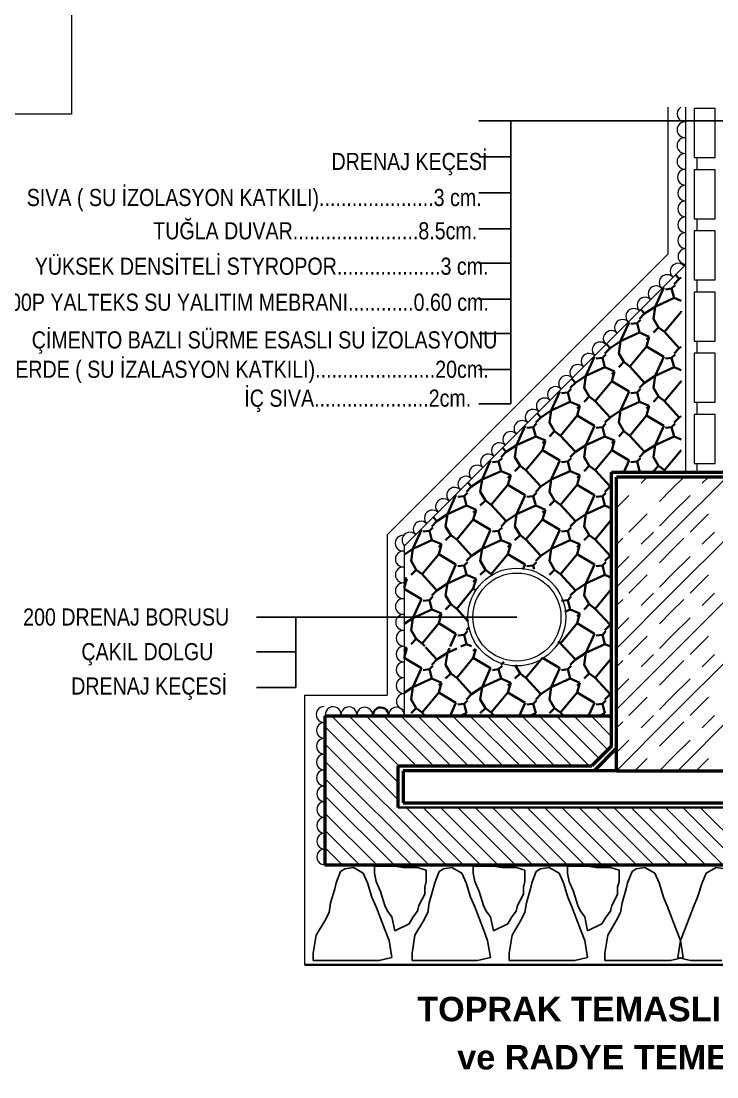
# Model space of a CAD drawing. Header units: millimetres. Extents: x 14753 to 45183, y 5640 to 19518.
# Drawn here: x 41960 to 42671, y 17648 to 18727 of the extents above; entities that cross this region are included whole.
import ezdxf

# ---------------------------------------------------------------- set-up
doc = ezdxf.new("R2010")
doc.units = ezdxf.units.MM
for name, color, linetype, lineweight in [('A-AREA-IDEN', 2, 'Continuous', 35), ('Duvar', 1, 'Continuous', 50), ('k ic olcu', 254, 'Continuous', 18), ('KAPI___PENCERE', 1, 'Continuous', 18)]:
    doc.layers.add(name, color=color, linetype=linetype, lineweight=lineweight)
doc.layers.add('tarama', color=253, linetype='Continuous')
doc.layers.add('YAzı', color=7, linetype='Continuous')
doc.styles.add('MTX03', font='arialbd.ttf')
doc.styles.add('TXTX', font='swissc.ttf', dxfattribs={"height": 10})

# ---------------------------------------------------------------- blocks, each defined once
blk = doc.blocks.new('URFALI APTİ')
at = {"color": 34}
for p, q in [((33833.559, 25809.097), (33833.612, 25809.15)), ((33833.612, 25809.15), (33833.574, 25809.192)), ((33833.612, 25809.15), (33833.632, 25809.164)), ((33833.364, 25808.867), (33833.453, 25809.062)), ((33833.447, 25809.065), (33833.453, 25809.062)), ((33833.47, 25809.044), (33833.534, 25809.051)), ((33833.534, 25809.051), (33833.569, 25809.087)), ((33833.559, 25808.956), (33833.534, 25809.051)), ((33833.364, 25808.867), (33833.559, 25808.956)), ((33833.559, 25808.956), (33833.631, 25808.925)), ((33833.63, 25808.885), (33833.631, 25808.887)), ((33833.205, 25808.744), (33833.258, 25808.797)), ((33833.258, 25808.797), (33833.22, 25808.839)), ((33833.258, 25808.797), (33833.364, 25808.867)), ((33833.347, 25808.744), (33833.364, 25808.867)), ((33833.46, 25808.609), (33833.63, 25808.814)), ((33833.63, 25808.814), (33833.631, 25808.821)), ((33833.63, 25808.814), (33833.631, 25808.813)), ((33833.011, 25808.514), (33833.099, 25808.708)), ((33833.093, 25808.712), (33833.099, 25808.708)), ((33833.117, 25808.691), (33833.181, 25808.698)), ((33833.181, 25808.698), (33833.216, 25808.733)), ((33833.205, 25808.602), (33833.181, 25808.698)), ((33833.4, 25808.655), (33833.347, 25808.744)), ((33833.011, 25808.514), (33833.205, 25808.602)), ((33833.205, 25808.602), (33833.304, 25808.56)), ((33833.276, 25808.532), (33833.304, 25808.56)), ((33833.276, 25808.461), (33833.304, 25808.56)), ((33833.347, 25808.602), (33833.4, 25808.655)), ((33833.4, 25808.655), (33833.46, 25808.609)), ((33833.612, 25808.443), (33833.46, 25808.609)), ((33832.905, 25808.443), (33832.867, 25808.485)), ((33832.905, 25808.443), (33833.011, 25808.514)), ((33832.993, 25808.39), (33833.011, 25808.514)), ((33833.106, 25808.256), (33833.276, 25808.461)), ((33833.276, 25808.461), (33833.453, 25808.355)), ((33833.612, 25808.443), (33833.631, 25808.456)), ((33832.657, 25808.16), (33832.746, 25808.355)), ((33832.74, 25808.358), (33832.746, 25808.355)), ((33832.763, 25808.337), (33832.827, 25808.344)), ((33832.827, 25808.344), (33832.862, 25808.38)), ((33832.852, 25808.249), (33832.827, 25808.344)), ((33832.852, 25808.39), (33832.905, 25808.443)), ((33833.046, 25808.302), (33832.993, 25808.39)), ((33833.364, 25808.16), (33833.453, 25808.355)), ((33833.47, 25808.337), (33833.534, 25808.344)), ((33833.534, 25808.344), (33833.569, 25808.38)), ((33833.559, 25808.249), (33833.534, 25808.344)), ((33833.559, 25808.39), (33833.612, 25808.443)), ((33832.657, 25808.16), (33832.852, 25808.249)), ((33832.852, 25808.249), (33832.951, 25808.206)), ((33832.993, 25808.249), (33833.046, 25808.302)), ((33833.046, 25808.302), (33833.106, 25808.256)), ((33833.258, 25808.09), (33833.106, 25808.256)), ((33833.364, 25808.16), (33833.559, 25808.249)), ((33833.559, 25808.249), (33833.631, 25808.218)), ((33832.551, 25808.09), (33832.513, 25808.131)), ((33832.551, 25808.09), (33832.657, 25808.16)), ((33832.64, 25808.037), (33832.657, 25808.16)), ((33832.922, 25808.178), (33832.951, 25808.206)), ((33832.922, 25808.107), (33832.951, 25808.206)), ((33833.258, 25808.09), (33833.364, 25808.16)), ((33833.347, 25808.037), (33833.364, 25808.16)), ((33833.63, 25808.178), (33833.631, 25808.179)), ((33832.473, 25807.991), (33832.509, 25808.026)), ((33832.498, 25808.037), (33832.551, 25808.09)), ((33832.693, 25807.948), (33832.64, 25808.037)), ((33832.753, 25807.902), (33832.922, 25808.107)), ((33832.922, 25808.107), (33833.099, 25808.001)), ((33833.181, 25807.991), (33833.216, 25808.026)), ((33833.205, 25808.037), (33833.258, 25808.09)), ((33833.4, 25807.948), (33833.347, 25808.037)), ((33833.46, 25807.902), (33833.63, 25808.107)), ((33833.63, 25808.107), (33833.631, 25808.111)), ((33833.63, 25808.107), (33833.631, 25808.107)), ((33832.304, 25807.807), (33832.392, 25808.001)), ((33832.386, 25808.005), (33832.392, 25808.001)), ((33832.41, 25807.984), (33832.473, 25807.991)), ((33832.498, 25807.895), (33832.473, 25807.991)), ((33832.64, 25807.895), (33832.693, 25807.948)), ((33832.693, 25807.948), (33832.753, 25807.902)), ((33833.011, 25807.807), (33833.099, 25808.001)), ((33833.117, 25807.984), (33833.181, 25807.991)), ((33833.205, 25807.895), (33833.181, 25807.991)), ((33833.347, 25807.895), (33833.4, 25807.948)), ((33833.4, 25807.948), (33833.46, 25807.902)), ((33832.198, 25807.736), (33832.304, 25807.807)), ((33832.286, 25807.683), (33832.304, 25807.807)), ((33832.304, 25807.807), (33832.498, 25807.895)), ((33832.498, 25807.895), (33832.597, 25807.853)), ((33832.569, 25807.825), (33832.597, 25807.853)), ((33832.569, 25807.754), (33832.597, 25807.853)), ((33832.905, 25807.736), (33832.753, 25807.902)), ((33832.905, 25807.736), (33833.011, 25807.807)), ((33832.993, 25807.683), (33833.011, 25807.807)), ((33833.011, 25807.807), (33833.205, 25807.895)), ((33833.205, 25807.895), (33833.304, 25807.853)), ((33833.276, 25807.825), (33833.304, 25807.853)), ((33833.276, 25807.754), (33833.304, 25807.853)), ((33833.612, 25807.736), (33833.46, 25807.902)), ((33832.145, 25807.683), (33832.198, 25807.736)), ((33832.198, 25807.736), (33832.159, 25807.778)), ((33832.399, 25807.549), (33832.569, 25807.754)), ((33832.569, 25807.754), (33832.746, 25807.648)), ((33832.852, 25807.683), (33832.905, 25807.736)), ((33833.106, 25807.549), (33833.276, 25807.754)), ((33833.276, 25807.754), (33833.453, 25807.648)), ((33833.559, 25807.683), (33833.612, 25807.736)), ((33833.612, 25807.736), (33833.63, 25807.748)), ((33831.95, 25807.453), (33832.039, 25807.648)), ((33832.033, 25807.651), (33832.039, 25807.648)), ((33832.056, 25807.63), (33832.12, 25807.637)), ((33832.12, 25807.637), (33832.155, 25807.672)), ((33832.145, 25807.542), (33832.12, 25807.637)), ((33832.339, 25807.595), (33832.286, 25807.683)), ((33832.286, 25807.542), (33832.339, 25807.595)), ((33832.339, 25807.595), (33832.399, 25807.549)), ((33832.657, 25807.453), (33832.746, 25807.648)), ((33832.763, 25807.63), (33832.827, 25807.637)), ((33832.827, 25807.637), (33832.862, 25807.672)), ((33832.852, 25807.542), (33832.827, 25807.637)), ((33833.046, 25807.595), (33832.993, 25807.683)), ((33832.993, 25807.542), (33833.046, 25807.595)), ((33833.046, 25807.595), (33833.106, 25807.549)), ((33833.364, 25807.453), (33833.453, 25807.648)), ((33833.47, 25807.63), (33833.534, 25807.637)), ((33833.534, 25807.637), (33833.569, 25807.672)), ((33833.559, 25807.542), (33833.534, 25807.637)), ((33831.95, 25807.453), (33832.145, 25807.542)), ((33832.145, 25807.542), (33832.244, 25807.499)), ((33832.215, 25807.471), (33832.244, 25807.499)), ((33832.215, 25807.4), (33832.244, 25807.499)), ((33832.551, 25807.383), (33832.399, 25807.549)), ((33832.657, 25807.453), (33832.852, 25807.542)), ((33832.852, 25807.542), (33832.951, 25807.499)), ((33832.922, 25807.471), (33832.951, 25807.499)), ((33832.922, 25807.4), (33832.951, 25807.499)), ((33833.258, 25807.383), (33833.106, 25807.549)), ((33833.364, 25807.453), (33833.559, 25807.542)), ((33833.559, 25807.542), (33833.63, 25807.511)), ((33831.791, 25807.33), (33831.844, 25807.383)), ((33831.844, 25807.383), (33831.806, 25807.424)), ((33831.844, 25807.383), (33831.95, 25807.453)), ((33831.933, 25807.33), (33831.95, 25807.453)), ((33832.046, 25807.195), (33832.215, 25807.4)), ((33832.215, 25807.4), (33832.392, 25807.294)), ((33832.498, 25807.33), (33832.551, 25807.383)), ((33832.551, 25807.383), (33832.657, 25807.453)), ((33832.64, 25807.33), (33832.657, 25807.453)), ((33832.753, 25807.195), (33832.922, 25807.4)), ((33832.922, 25807.4), (33833.099, 25807.294)), ((33833.205, 25807.33), (33833.258, 25807.383)), ((33833.258, 25807.383), (33833.364, 25807.453)), ((33833.347, 25807.33), (33833.364, 25807.453)), ((33833.46, 25807.195), (33833.63, 25807.4)), ((33833.63, 25807.471), (33833.63, 25807.471)), ((33833.63, 25807.4), (33833.63, 25807.402)), ((33833.63, 25807.4), (33833.63, 25807.4)), ((33831.597, 25807.1), (33831.685, 25807.294)), ((33831.679, 25807.298), (33831.685, 25807.294)), ((33831.703, 25807.277), (33831.766, 25807.284)), ((33831.766, 25807.284), (33831.802, 25807.319)), ((33831.791, 25807.188), (33831.766, 25807.284)), ((33831.986, 25807.241), (33831.933, 25807.33)), ((33832.304, 25807.1), (33832.392, 25807.294)), ((33832.41, 25807.277), (33832.473, 25807.284)), ((33832.473, 25807.284), (33832.509, 25807.319)), ((33832.498, 25807.188), (33832.473, 25807.284)), ((33832.693, 25807.241), (33832.64, 25807.33)), ((33833.045, 25807.176), (33833.099, 25807.294)), ((33833.117, 25807.277), (33833.181, 25807.284)), ((33833.181, 25807.284), (33833.216, 25807.319)), ((33833.205, 25807.188), (33833.181, 25807.284)), ((33833.4, 25807.241), (33833.347, 25807.33)), ((33831.597, 25807.1), (33831.791, 25807.188)), ((33831.791, 25807.188), (33831.89, 25807.146)), ((33831.933, 25807.188), (33831.986, 25807.241)), ((33831.986, 25807.241), (33832.046, 25807.195)), ((33832.198, 25807.029), (33832.046, 25807.195)), ((33832.304, 25807.1), (33832.498, 25807.188)), ((33832.498, 25807.188), (33832.597, 25807.146)), ((33832.64, 25807.188), (33832.693, 25807.241)), ((33832.693, 25807.241), (33832.753, 25807.195)), ((33832.905, 25807.029), (33832.753, 25807.195)), ((33833.178, 25807.176), (33833.205, 25807.188)), ((33833.205, 25807.188), (33833.234, 25807.176)), ((33833.347, 25807.188), (33833.4, 25807.241)), ((33833.4, 25807.241), (33833.46, 25807.195)), ((33833.478, 25807.176), (33833.46, 25807.195)), ((33831.491, 25807.029), (33831.452, 25807.071)), ((33831.491, 25807.029), (33831.597, 25807.1)), ((33831.579, 25806.976), (33831.597, 25807.1)), ((33831.692, 25806.842), (33831.862, 25807.047)), ((33831.862, 25807.117), (33831.89, 25807.146)), ((33831.862, 25807.047), (33831.89, 25807.146)), ((33831.862, 25807.047), (33832.039, 25806.941)), ((33832.198, 25807.029), (33832.304, 25807.1)), ((33832.286, 25806.976), (33832.304, 25807.1)), ((33832.399, 25806.842), (33832.569, 25807.047)), ((33832.569, 25807.117), (33832.597, 25807.146)), ((33832.569, 25807.047), (33832.597, 25807.146)), ((33832.569, 25807.047), (33832.746, 25806.941)), ((33831.243, 25806.746), (33831.331, 25806.941)), ((33831.326, 25806.944), (33831.331, 25806.941)), ((33831.413, 25806.93), (33831.448, 25806.965)), ((33831.438, 25806.976), (33831.491, 25807.029)), ((33831.632, 25806.888), (33831.579, 25806.976)), ((33831.95, 25806.746), (33832.039, 25806.941)), ((33832.12, 25806.93), (33832.155, 25806.965)), ((33832.145, 25806.976), (33832.198, 25807.029)), ((33832.339, 25806.888), (33832.286, 25806.976)), ((33832.657, 25806.746), (33832.746, 25806.941)), ((33832.827, 25806.93), (33832.862, 25806.965)), ((33832.852, 25806.976), (33832.905, 25807.029)), ((33832.905, 25807.029), (33832.921, 25807.04)), ((33831.243, 25806.746), (33831.438, 25806.835)), ((33831.349, 25806.923), (33831.413, 25806.93)), ((33831.438, 25806.835), (33831.413, 25806.93)), ((33831.438, 25806.835), (33831.537, 25806.792)), ((33831.579, 25806.835), (33831.632, 25806.888)), ((33831.632, 25806.888), (33831.692, 25806.842)), ((33831.844, 25806.675), (33831.692, 25806.842)), ((33831.95, 25806.746), (33832.145, 25806.835)), ((33832.056, 25806.923), (33832.12, 25806.93)), ((33832.145, 25806.835), (33832.12, 25806.93)), ((33832.145, 25806.835), (33832.244, 25806.792)), ((33832.286, 25806.835), (33832.339, 25806.888)), ((33832.339, 25806.888), (33832.399, 25806.842)), ((33832.551, 25806.675), (33832.399, 25806.842)), ((33832.657, 25806.746), (33832.852, 25806.835)), ((33832.763, 25806.923), (33832.827, 25806.93)), ((33832.852, 25806.835), (33832.827, 25806.93)), ((33832.852, 25806.835), (33832.921, 25806.805)), ((33831.137, 25806.675), (33831.243, 25806.746)), ((33831.225, 25806.622), (33831.243, 25806.746)), ((33831.508, 25806.764), (33831.537, 25806.792)), ((33831.508, 25806.693), (33831.537, 25806.792)), ((33831.844, 25806.675), (33831.95, 25806.746)), ((33831.933, 25806.622), (33831.95, 25806.746)), ((33832.215, 25806.764), (33832.244, 25806.792)), ((33832.215, 25806.693), (33832.244, 25806.792)), ((33832.551, 25806.675), (33832.657, 25806.746)), ((33832.64, 25806.622), (33832.657, 25806.746)), ((33831.084, 25806.622), (33831.137, 25806.675)), ((33831.137, 25806.675), (33831.099, 25806.717)), ((33831.278, 25806.534), (33831.225, 25806.622)), ((33831.339, 25806.488), (33831.508, 25806.693)), ((33831.508, 25806.693), (33831.685, 25806.587)), ((33831.791, 25806.622), (33831.844, 25806.675)), ((33831.986, 25806.534), (33831.933, 25806.622)), ((33832.046, 25806.488), (33832.215, 25806.693)), ((33832.215, 25806.693), (33832.392, 25806.587)), ((33832.498, 25806.622), (33832.551, 25806.675)), ((33832.693, 25806.534), (33832.64, 25806.622)), ((33832.753, 25806.488), (33832.921, 25806.692)), ((33830.89, 25806.393), (33830.978, 25806.587)), ((33830.972, 25806.591), (33830.978, 25806.587)), ((33830.996, 25806.569), (33831.059, 25806.576)), ((33831.059, 25806.576), (33831.095, 25806.612)), ((33831.084, 25806.481), (33831.059, 25806.576)), ((33831.225, 25806.481), (33831.278, 25806.534)), ((33831.278, 25806.534), (33831.339, 25806.488)), ((33831.597, 25806.393), (33831.685, 25806.587)), ((33831.703, 25806.569), (33831.766, 25806.576)), ((33831.766, 25806.576), (33831.802, 25806.612)), ((33831.791, 25806.481), (33831.766, 25806.576)), ((33831.933, 25806.481), (33831.986, 25806.534)), ((33831.986, 25806.534), (33832.046, 25806.488)), ((33832.304, 25806.393), (33832.392, 25806.587)), ((33832.41, 25806.569), (33832.473, 25806.576)), ((33832.473, 25806.576), (33832.509, 25806.612)), ((33832.498, 25806.481), (33832.473, 25806.576)), ((33832.64, 25806.481), (33832.693, 25806.534)), ((33832.693, 25806.534), (33832.753, 25806.488)), ((33830.89, 25806.393), (33831.084, 25806.481)), ((33831.084, 25806.481), (33831.183, 25806.439)), ((33831.155, 25806.41), (33831.183, 25806.439)), ((33831.155, 25806.34), (33831.183, 25806.439)), ((33831.491, 25806.322), (33831.339, 25806.488)), ((33831.597, 25806.393), (33831.791, 25806.481)), ((33831.791, 25806.481), (33831.89, 25806.439)), ((33831.862, 25806.41), (33831.89, 25806.439)), ((33831.862, 25806.34), (33831.89, 25806.439)), ((33832.198, 25806.322), (33832.046, 25806.488)), ((33832.304, 25806.393), (33832.498, 25806.481)), ((33832.498, 25806.481), (33832.597, 25806.439)), ((33832.569, 25806.41), (33832.597, 25806.439)), ((33832.569, 25806.34), (33832.597, 25806.439)), ((33832.905, 25806.322), (33832.753, 25806.488)), ((33830.804, 25806.336), (33830.89, 25806.393)), ((33830.872, 25806.269), (33830.89, 25806.393)), ((33830.985, 25806.135), (33831.155, 25806.34)), ((33831.155, 25806.34), (33831.331, 25806.234)), ((33831.438, 25806.269), (33831.491, 25806.322)), ((33831.491, 25806.322), (33831.597, 25806.393)), ((33831.579, 25806.269), (33831.597, 25806.393)), ((33831.692, 25806.135), (33831.862, 25806.34)), ((33831.862, 25806.34), (33832.039, 25806.234)), ((33832.145, 25806.269), (33832.198, 25806.322)), ((33832.198, 25806.322), (33832.304, 25806.393)), ((33832.286, 25806.269), (33832.304, 25806.393)), ((33832.399, 25806.135), (33832.569, 25806.34)), ((33832.569, 25806.34), (33832.746, 25806.234)), ((33832.852, 25806.269), (33832.905, 25806.322)), ((33832.905, 25806.322), (33832.921, 25806.333)), ((33830.925, 25806.18), (33830.872, 25806.269)), ((33831.243, 25806.039), (33831.331, 25806.234)), ((33831.349, 25806.216), (33831.413, 25806.223)), ((33831.413, 25806.223), (33831.448, 25806.258)), ((33831.438, 25806.127), (33831.413, 25806.223)), ((33831.632, 25806.18), (33831.579, 25806.269)), ((33832.015, 25806.181), (33832.039, 25806.234)), ((33832.056, 25806.216), (33832.12, 25806.223)), ((33832.12, 25806.223), (33832.155, 25806.258)), ((33832.13, 25806.186), (33832.12, 25806.223)), ((33832.339, 25806.18), (33832.286, 25806.269)), ((33832.657, 25806.039), (33832.746, 25806.234)), ((33832.763, 25806.216), (33832.827, 25806.223)), ((33832.827, 25806.223), (33832.862, 25806.258)), ((33832.852, 25806.127), (33832.827, 25806.223)), ((33830.803, 25806.096), (33830.829, 25806.085)), ((33830.803, 25806.059), (33830.829, 25806.085)), ((33830.803, 25805.993), (33830.829, 25806.085)), ((33830.872, 25806.127), (33830.925, 25806.18)), ((33830.925, 25806.18), (33830.985, 25806.135)), ((33831.137, 25805.968), (33830.985, 25806.135)), ((33831.243, 25806.039), (33831.438, 25806.127)), ((33831.438, 25806.127), (33831.537, 25806.085)), ((33831.508, 25806.057), (33831.537, 25806.085)), ((33831.508, 25805.986), (33831.537, 25806.085)), ((33831.579, 25806.127), (33831.632, 25806.18)), ((33831.632, 25806.18), (33831.692, 25806.135)), ((33831.703, 25806.122), (33831.692, 25806.135)), ((33832.286, 25806.127), (33832.339, 25806.18)), ((33832.339, 25806.18), (33832.399, 25806.135)), ((33832.551, 25805.968), (33832.399, 25806.135)), ((33832.657, 25806.039), (33832.852, 25806.127)), ((33832.852, 25806.127), (33832.921, 25806.098)), ((33830.803, 25805.985), (33830.978, 25805.88)), ((33831.084, 25805.915), (33831.137, 25805.968)), ((33831.137, 25805.968), (33831.243, 25806.039)), ((33831.225, 25805.915), (33831.243, 25806.039)), ((33831.339, 25805.781), (33831.508, 25805.986)), ((33831.508, 25805.986), (33831.532, 25805.972)), ((33832.498, 25805.915), (33832.551, 25805.968)), ((33832.551, 25805.968), (33832.657, 25806.039)), ((33832.64, 25805.915), (33832.657, 25806.039)), ((33832.753, 25805.781), (33832.921, 25805.985)), ((33830.89, 25805.686), (33830.978, 25805.88)), ((33830.996, 25805.862), (33831.059, 25805.869)), ((33831.059, 25805.869), (33831.095, 25805.905)), ((33831.084, 25805.774), (33831.059, 25805.869)), ((33831.278, 25805.827), (33831.225, 25805.915)), ((33832.41, 25805.862), (33832.473, 25805.869)), ((33832.473, 25805.869), (33832.509, 25805.905)), ((33832.498, 25805.774), (33832.473, 25805.869)), ((33832.693, 25805.827), (33832.64, 25805.915)), ((33830.89, 25805.686), (33831.084, 25805.774)), ((33831.084, 25805.774), (33831.183, 25805.731)), ((33831.225, 25805.774), (33831.278, 25805.827)), ((33831.278, 25805.827), (33831.339, 25805.781)), ((33831.457, 25805.651), (33831.339, 25805.781)), ((33832.442, 25805.748), (33832.498, 25805.774)), ((33832.498, 25805.774), (33832.597, 25805.731)), ((33832.64, 25805.774), (33832.693, 25805.827)), ((33832.693, 25805.827), (33832.753, 25805.781)), ((33832.905, 25805.615), (33832.753, 25805.781)), ((33830.802, 25805.627), (33830.89, 25805.686)), ((33830.872, 25805.562), (33830.89, 25805.686)), ((33831.155, 25805.703), (33831.183, 25805.731)), ((33831.155, 25805.632), (33831.183, 25805.731)), ((33832.569, 25805.703), (33832.597, 25805.731)), ((33832.569, 25805.632), (33832.597, 25805.731)), ((33830.925, 25805.473), (33830.872, 25805.562)), ((33830.985, 25805.427), (33831.155, 25805.632)), ((33831.155, 25805.632), (33831.331, 25805.526)), ((33831.413, 25805.516), (33831.448, 25805.551)), ((33831.438, 25805.562), (33831.466, 25805.591)), ((33832.399, 25805.427), (33832.569, 25805.632)), ((33832.569, 25805.632), (33832.746, 25805.526)), ((33832.827, 25805.516), (33832.862, 25805.551)), ((33832.852, 25805.562), (33832.905, 25805.615)), ((33832.905, 25805.615), (33832.921, 25805.626)), ((33830.872, 25805.42), (33830.925, 25805.473)), ((33830.925, 25805.473), (33830.985, 25805.427)), ((33831.272, 25805.395), (33831.331, 25805.526)), ((33831.349, 25805.509), (33831.413, 25805.516)), ((33831.438, 25805.42), (33831.413, 25805.516)), ((33832.376, 25805.445), (33832.399, 25805.427)), ((33832.657, 25805.332), (33832.746, 25805.526)), ((33832.763, 25805.509), (33832.827, 25805.516)), ((33832.852, 25805.42), (33832.827, 25805.516)), ((33830.801, 25805.39), (33830.829, 25805.378)), ((33830.801, 25805.35), (33830.829, 25805.378)), ((33830.802, 25805.281), (33830.829, 25805.378)), ((33831.013, 25805.397), (33830.985, 25805.427)), ((33831.137, 25805.261), (33831.019, 25805.39)), ((33831.137, 25805.261), (33831.243, 25805.332)), ((33831.225, 25805.208), (33831.243, 25805.332)), ((33831.243, 25805.332), (33831.265, 25805.379)), ((33831.243, 25805.332), (33831.34, 25805.376)), ((33831.379, 25805.394), (33831.438, 25805.42)), ((33831.438, 25805.42), (33831.49, 25805.398)), ((33831.508, 25805.35), (33831.529, 25805.37)), ((33831.508, 25805.279), (33831.534, 25805.368)), ((33832.551, 25805.261), (33832.399, 25805.427)), ((33832.551, 25805.261), (33832.657, 25805.332)), ((33832.64, 25805.208), (33832.657, 25805.332)), ((33832.657, 25805.332), (33832.852, 25805.42)), ((33832.852, 25805.42), (33832.921, 25805.391)), ((33830.802, 25805.279), (33830.978, 25805.173)), ((33831.084, 25805.208), (33831.137, 25805.261)), ((33831.339, 25805.074), (33831.508, 25805.279)), ((33831.508, 25805.279), (33831.685, 25805.173)), ((33831.791, 25805.208), (33831.82, 25805.237)), ((33832.046, 25805.074), (33832.215, 25805.279)), ((33832.215, 25805.279), (33832.216, 25805.281)), ((33832.215, 25805.279), (33832.392, 25805.173)), ((33832.498, 25805.208), (33832.551, 25805.261)), ((33832.753, 25805.074), (33832.921, 25805.277)), ((33830.89, 25804.978), (33830.978, 25805.173)), ((33830.996, 25805.155), (33831.059, 25805.162)), ((33831.059, 25805.162), (33831.095, 25805.198)), ((33831.084, 25805.067), (33831.059, 25805.162)), ((33831.278, 25805.12), (33831.225, 25805.208)), ((33831.225, 25805.067), (33831.278, 25805.12)), ((33831.278, 25805.12), (33831.339, 25805.074)), ((33831.597, 25804.978), (33831.685, 25805.173)), ((33831.703, 25805.155), (33831.766, 25805.162)), ((33831.766, 25805.162), (33831.802, 25805.198)), ((33831.791, 25805.067), (33831.766, 25805.162)), ((33831.933, 25805.067), (33831.986, 25805.12)), ((33831.986, 25805.12), (33831.935, 25805.205)), ((33831.986, 25805.12), (33832.046, 25805.074)), ((33832.304, 25804.978), (33832.392, 25805.173)), ((33832.41, 25805.155), (33832.473, 25805.162)), ((33832.473, 25805.162), (33832.509, 25805.198)), ((33832.498, 25805.067), (33832.473, 25805.162)), ((33832.693, 25805.12), (33832.64, 25805.208)), ((33832.64, 25805.067), (33832.693, 25805.12)), ((33832.693, 25805.12), (33832.753, 25805.074)), ((33830.89, 25804.978), (33831.084, 25805.067)), ((33831.084, 25805.067), (33831.183, 25805.024)), ((33831.155, 25804.996), (33831.183, 25805.024)), ((33831.155, 25804.925), (33831.183, 25805.024)), ((33831.491, 25804.908), (33831.339, 25805.074)), ((33831.597, 25804.978), (33831.791, 25805.067)), ((33831.791, 25805.067), (33831.89, 25805.024)), ((33831.862, 25804.996), (33831.89, 25805.024)), ((33831.862, 25804.925), (33831.89, 25805.024)), ((33832.198, 25804.908), (33832.046, 25805.074)), ((33832.304, 25804.978), (33832.498, 25805.067)), ((33832.498, 25805.067), (33832.597, 25805.024)), ((33832.569, 25804.996), (33832.597, 25805.024)), ((33832.569, 25804.925), (33832.597, 25805.024)), ((33832.905, 25804.908), (33832.753, 25805.074)), ((33830.803, 25804.921), (33830.89, 25804.978)), ((33830.872, 25804.855), (33830.89, 25804.978)), ((33830.985, 25804.72), (33831.155, 25804.925)), ((33831.155, 25804.925), (33831.331, 25804.819)), ((33831.438, 25804.855), (33831.491, 25804.908)), ((33831.491, 25804.908), (33831.597, 25804.978)), ((33831.579, 25804.855), (33831.597, 25804.978)), ((33831.692, 25804.72), (33831.862, 25804.925)), ((33831.862, 25804.925), (33832.039, 25804.819)), ((33832.145, 25804.855), (33832.198, 25804.908)), ((33832.198, 25804.908), (33832.304, 25804.978)), ((33832.286, 25804.855), (33832.304, 25804.978)), ((33832.399, 25804.72), (33832.569, 25804.925)), ((33832.569, 25804.925), (33832.746, 25804.819)), ((33832.852, 25804.855), (33832.905, 25804.908)), ((33832.905, 25804.908), (33832.921, 25804.919)), ((33830.925, 25804.766), (33830.872, 25804.855)), ((33831.274, 25804.692), (33831.331, 25804.819)), ((33831.349, 25804.802), (33831.413, 25804.809)), ((33831.413, 25804.809), (33831.448, 25804.844)), ((33831.438, 25804.713), (33831.413, 25804.809)), ((33831.632, 25804.766), (33831.579, 25804.855)), ((33831.98, 25804.69), (33832.039, 25804.819)), ((33832.056, 25804.802), (33832.12, 25804.809)), ((33832.12, 25804.809), (33832.155, 25804.844)), ((33832.145, 25804.713), (33832.12, 25804.809)), ((33832.339, 25804.766), (33832.286, 25804.855)), ((33832.686, 25804.688), (33832.746, 25804.819)), ((33832.763, 25804.802), (33832.827, 25804.809)), ((33832.827, 25804.809), (33832.862, 25804.844)), ((33832.852, 25804.713), (33832.827, 25804.809)), ((33830.872, 25804.713), (33830.925, 25804.766)), ((33830.925, 25804.766), (33830.985, 25804.72)), ((33831.01, 25804.693), (33830.985, 25804.72)), ((33831.391, 25804.692), (33831.438, 25804.713)), ((33831.579, 25804.713), (33831.632, 25804.766)), ((33831.632, 25804.766), (33831.692, 25804.72)), ((33831.719, 25804.691), (33831.692, 25804.72)), ((33832.093, 25804.69), (33832.145, 25804.713)), ((33832.286, 25804.713), (33832.339, 25804.766)), ((33832.339, 25804.766), (33832.399, 25804.72)), ((33832.428, 25804.689), (33832.399, 25804.72)), ((33832.796, 25804.688), (33832.852, 25804.713)), ((33832.888, 25804.687), (33832.921, 25804.654)), ((33830.74, 25803.749), (33838.461, 25803.749)), ((33832.971, 25803.799), (33838.461, 25803.799)), ((33829.788, 25802.142), (33838.45, 25802.142))]:
    blk.add_line(p, q, dxfattribs=at)
blk.add_arc((33830.562, 25804.692), 0.0809, 358.0965, 180.3904)
at = {"layer": 'Duvar', "color": 30}
for p, q in [((33832.921, 25807.176), (33834.178, 25807.176)), ((33832.921, 25804.377), (33832.921, 25807.176)), ((33832.971, 25804.126), (33832.971, 25807.126)), ((33834.428, 25807.126), (33832.971, 25807.126)), ((33834.428, 25807.126), (33833.821, 25807.126)), ((33829.992, 25804.687), (33832.921, 25804.687)), ((33829.992, 25804.687), (33829.992, 25803.164)), ((33832.921, 25804.377), (33832.72, 25804.176)), ((33832.971, 25804.356), (33832.741, 25804.126)), ((33830.74, 25804.176), (33832.72, 25804.176)), ((33830.74, 25803.749), (33830.74, 25804.176)), ((33832.971, 25804.126), (33830.79, 25804.126)), ((33830.79, 25804.126), (33830.79, 25803.799)), ((33832.971, 25804.126), (33838.461, 25804.126)), ((33830.79, 25803.799), (33838.461, 25803.799)), ((33829.992, 25803.164), (33838.461, 25803.164))]:
    blk.add_line(p, q, dxfattribs=at)
at = {"layer": 'KAPI___PENCERE', "color": 30}
for p, q in [((33833.494, 25810.904), (33833.494, 25809.402)), ((33833.68, 25809.298), (33833.68, 25810.904)), ((33833.68, 25807.176), (33833.68, 25810.904)), ((33833.977, 25810.891), (33833.765, 25810.891)), ((33833.765, 25810.891), (33833.765, 25810.391)), ((33833.765, 25810.891), (33833.765, 25810.391)), ((33833.977, 25810.391), (33833.977, 25810.891)), ((33833.765, 25810.391), (33833.977, 25810.391)), ((33833.765, 25810.391), (33833.977, 25810.391)), ((33833.791, 25810.391), (33833.791, 25810.266)), ((33833.977, 25810.266), (33833.765, 25810.266)), ((33833.765, 25810.266), (33833.765, 25809.766)), ((33833.765, 25810.266), (33833.765, 25809.766)), ((33833.977, 25809.766), (33833.977, 25810.266)), ((33833.765, 25809.766), (33833.977, 25809.766)), ((33833.765, 25809.766), (33833.977, 25809.766)), ((33833.791, 25809.766), (33833.791, 25809.641)), ((33833.977, 25809.641), (33833.765, 25809.641)), ((33833.765, 25809.641), (33833.765, 25809.141)), ((33833.765, 25809.641), (33833.765, 25809.141)), ((33833.977, 25809.141), (33833.977, 25809.641)), ((33830.627, 25806.535), (33833.494, 25809.402)), ((33830.804, 25806.423), (33833.68, 25809.298)), ((33833.765, 25809.141), (33833.977, 25809.141)), ((33833.765, 25809.141), (33833.977, 25809.141)), ((33833.791, 25809.141), (33833.791, 25809.016)), ((33833.977, 25809.016), (33833.765, 25809.016)), ((33833.765, 25809.016), (33833.765, 25808.516)), ((33833.765, 25809.016), (33833.765, 25808.516)), ((33833.977, 25809.016), (33833.765, 25809.016)), ((33833.765, 25809.016), (33833.765, 25808.516)), ((33833.765, 25809.016), (33833.765, 25808.516)), ((33833.977, 25808.516), (33833.977, 25809.016)), ((33833.977, 25808.516), (33833.977, 25809.016)), ((33833.765, 25808.516), (33833.977, 25808.516)), ((33833.765, 25808.516), (33833.977, 25808.516)), ((33833.765, 25808.516), (33833.977, 25808.516)), ((33833.791, 25808.516), (33833.791, 25808.391)), ((33833.977, 25808.391), (33833.765, 25808.391)), ((33833.765, 25808.391), (33833.765, 25807.891)), ((33833.765, 25808.391), (33833.765, 25807.891)), ((33833.977, 25808.391), (33833.765, 25808.391)), ((33833.765, 25808.391), (33833.765, 25807.891)), ((33833.765, 25808.391), (33833.765, 25807.891)), ((33833.977, 25807.891), (33833.977, 25808.391)), ((33833.977, 25807.891), (33833.977, 25808.391)), ((33833.765, 25807.891), (33833.977, 25807.891)), ((33833.765, 25807.891), (33833.977, 25807.891)), ((33833.765, 25807.891), (33833.977, 25807.891)), ((33833.791, 25807.891), (33833.791, 25807.766)), ((33833.977, 25807.766), (33833.765, 25807.766)), ((33833.765, 25807.766), (33833.765, 25807.266)), ((33833.765, 25807.766), (33833.765, 25807.266)), ((33833.977, 25807.766), (33833.765, 25807.766)), ((33833.765, 25807.766), (33833.765, 25807.266)), ((33833.765, 25807.766), (33833.765, 25807.266)), ((33833.977, 25807.266), (33833.977, 25807.766)), ((33833.977, 25807.266), (33833.977, 25807.766)), ((33833.765, 25807.266), (33833.977, 25807.266)), ((33833.765, 25807.266), (33833.977, 25807.266)), ((33833.765, 25807.266), (33833.977, 25807.266)), ((33833.791, 25807.266), (33833.791, 25807.176)), ((33830.627, 25806.537), (33830.627, 25804.897)), ((33830.804, 25804.691), (33830.804, 25806.423)), ((33829.788, 25802.142), (33829.788, 25804.897)), ((33829.788, 25804.897), (33830.627, 25804.897))]:
    blk.add_line(p, q, dxfattribs=at)
at = {"layer": 'KAPI___PENCERE'}
for radius in [0.5, 0.45]:
    blk.add_circle((33831.953, 25805.696), radius, dxfattribs=at)
at = {"layer": 'KAPI___PENCERE', "color": 30}
for centre, start, end in [((33833.67, 25810.836), 122.8889, 271.147), ((33833.67, 25810.675), 88.853, 271.147), ((33833.67, 25810.513), 88.853, 271.147), ((33833.67, 25810.351), 88.853, 271.147), ((33833.674, 25810.19), 88.853, 271.147), ((33833.677, 25810.028), 88.853, 271.147), ((33833.677, 25809.866), 88.853, 271.147), ((33833.677, 25809.704), 88.853, 271.147), ((33833.677, 25809.543), 88.853, 271.147), ((33833.68, 25809.381), 88.853, 271.147), ((33833.6, 25809.229), 43.4707, 225.7646), ((33833.487, 25809.113), 43.4707, 225.7646), ((33833.375, 25808.998), 43.4707, 225.7646), ((33833.262, 25808.882), 43.4707, 225.7646), ((33833.147, 25808.768), 43.4707, 225.7646), ((33833.032, 25808.655), 43.4707, 225.7646), ((33832.917, 25808.541), 43.4707, 225.7646), ((33832.804, 25808.425), 43.4707, 225.7646), ((33832.691, 25808.309), 43.4707, 225.7646), ((33832.576, 25808.196), 43.4707, 225.7646), ((33832.461, 25808.082), 43.4707, 225.7646), ((33832.346, 25807.969), 43.4707, 225.7646), ((33832.233, 25807.853), 43.4707, 225.7646), ((33832.12, 25807.737), 43.4707, 225.7646), ((33832.005, 25807.623), 43.4707, 225.7646), ((33831.89, 25807.51), 43.4707, 225.7646), ((33831.775, 25807.396), 43.4707, 225.7646), ((33831.662, 25807.28), 43.4707, 225.7646), ((33831.547, 25807.167), 43.4707, 225.7646), ((33831.432, 25807.053), 43.4707, 225.7646), ((33831.317, 25806.94), 43.4707, 225.7646), ((33831.204, 25806.824), 43.4707, 225.7646), ((33831.091, 25806.708), 43.4707, 225.7646), ((33830.976, 25806.594), 43.4707, 225.7646), ((33830.79, 25806.45), 88.853, 271.147), ((33830.861, 25806.481), 43.4707, 225.7646), ((33830.793, 25806.289), 88.853, 271.147), ((33830.793, 25806.127), 88.853, 271.147), ((33830.793, 25805.965), 88.853, 271.147), ((33830.793, 25805.803), 88.853, 271.147), ((33830.796, 25805.642), 88.853, 271.147), ((33830.8, 25805.48), 88.853, 271.147), ((33830.8, 25805.318), 88.853, 271.147), ((33830.8, 25805.157), 88.853, 271.147), ((33830.8, 25804.995), 88.853, 271.147), ((33830.803, 25804.833), 88.853, 271.147), ((33829.984, 25804.7), 88.853, 271.147), ((33830.077, 25804.699), 358.0965, 180.3904), ((33830.238, 25804.697), 358.0965, 180.3904), ((33830.4, 25804.694), 358.0965, 180.3904), ((33830.724, 25804.693), 358.0965, 180.3904), ((33829.987, 25804.538), 88.853, 271.147), ((33829.987, 25804.376), 88.853, 271.147), ((33829.987, 25804.215), 88.853, 271.147), ((33829.987, 25804.053), 88.853, 271.147), ((33829.991, 25803.891), 88.853, 271.147), ((33829.991, 25803.73), 88.853, 271.147), ((33829.991, 25803.568), 88.853, 271.147), ((33829.991, 25803.406), 88.853, 271.147), ((33829.991, 25803.245), 88.853, 271.147)]:
    blk.add_arc(centre, 0.0809, start, end, dxfattribs=at)
at = {"layer": 'tarama', "color": 9}
for p, q in [((33833.222, 25807.064), (33833.284, 25807.126)), ((33833.534, 25807.001), (33833.659, 25807.126)), ((33833.534, 25806.564), (33834.096, 25807.126)), ((33833.847, 25807.064), (33833.909, 25807.126)), ((33832.971, 25806.813), (33833.097, 25806.939)), ((33833.409, 25806.876), (33833.534, 25807.001)), ((33833.534, 25806.751), (33833.722, 25806.939)), ((33833.097, 25806.564), (33833.284, 25806.751)), ((33833.409, 25806.626), (33833.534, 25806.751)), ((33833.722, 25806.564), (33833.909, 25806.751)), ((33832.971, 25806.001), (33833.534, 25806.564)), ((33833.222, 25806.439), (33833.347, 25806.564)), ((33833.534, 25805.939), (33834.159, 25806.564)), ((33833.847, 25806.439), (33833.972, 25806.564)), ((33832.971, 25806.438), (33833.034, 25806.501)), ((33833.534, 25806.376), (33833.659, 25806.501)), ((33832.971, 25806.188), (33833.097, 25806.314)), ((33833.409, 25806.251), (33833.534, 25806.376)), ((33833.534, 25806.126), (33833.722, 25806.314)), ((33833.097, 25805.939), (33833.284, 25806.126)), ((33833.409, 25806.001), (33833.534, 25806.126)), ((33833.722, 25805.939), (33833.909, 25806.126)), ((33832.971, 25805.376), (33833.534, 25805.939)), ((33832.971, 25805.813), (33833.034, 25805.876)), ((33833.222, 25805.814), (33833.347, 25805.939)), ((33833.534, 25805.314), (33834.159, 25805.939)), ((33833.534, 25805.751), (33833.659, 25805.876)), ((33833.847, 25805.814), (33833.972, 25805.939)), ((33832.971, 25805.563), (33833.097, 25805.689)), ((33833.409, 25805.626), (33833.534, 25805.751)), ((33833.534, 25805.501), (33833.722, 25805.689)), ((33833.097, 25805.314), (33833.284, 25805.501)), ((33833.409, 25805.376), (33833.534, 25805.501)), ((33833.722, 25805.314), (33833.909, 25805.501)), ((33832.971, 25804.751), (33833.534, 25805.314)), ((33832.971, 25805.188), (33833.034, 25805.251)), ((33833.222, 25805.189), (33833.347, 25805.314)), ((33833.534, 25804.689), (33834.159, 25805.314)), ((33833.534, 25805.126), (33833.659, 25805.251)), ((33833.847, 25805.189), (33833.972, 25805.314)), ((33833.409, 25805.001), (33833.534, 25805.126)), ((33832.971, 25804.938), (33833.097, 25805.064)), ((33833.534, 25804.876), (33833.722, 25805.064)), ((33833.097, 25804.689), (33833.284, 25804.876)), ((33833.409, 25804.751), (33833.534, 25804.876)), ((33833.722, 25804.689), (33833.909, 25804.876)), ((33830.06, 25804.687), (33830.74, 25804.007)), ((33830.236, 25804.687), (33830.748, 25804.176)), ((33830.413, 25804.687), (33830.925, 25804.176)), ((33830.59, 25804.687), (33831.101, 25804.176)), ((33830.767, 25804.687), (33831.278, 25804.176)), ((33830.943, 25804.687), (33831.455, 25804.176)), ((33831.12, 25804.687), (33831.632, 25804.176)), ((33831.297, 25804.687), (33831.808, 25804.176)), ((33831.474, 25804.687), (33831.985, 25804.176)), ((33831.651, 25804.687), (33832.162, 25804.176)), ((33831.827, 25804.687), (33832.339, 25804.176)), ((33832.004, 25804.687), (33832.516, 25804.176)), ((33832.181, 25804.687), (33832.692, 25804.176)), ((33832.358, 25804.687), (33832.795, 25804.25)), ((33832.534, 25804.687), (33832.883, 25804.339)), ((33832.711, 25804.687), (33832.921, 25804.477)), ((33832.971, 25804.126), (33833.534, 25804.689)), ((33833.222, 25804.564), (33833.347, 25804.689)), ((33833.596, 25804.126), (33834.159, 25804.689)), ((33833.847, 25804.564), (33833.972, 25804.689)), ((33829.992, 25804.578), (33830.74, 25803.83)), ((33832.971, 25804.563), (33833.034, 25804.626)), ((33833.534, 25804.501), (33833.659, 25804.626)), ((33833.409, 25804.376), (33833.534, 25804.501)), ((33829.992, 25804.401), (33831.23, 25803.164)), ((33832.971, 25804.313), (33833.097, 25804.439)), ((33833.534, 25804.251), (33833.722, 25804.439)), ((33833.159, 25804.126), (33833.284, 25804.251)), ((33833.409, 25804.126), (33833.534, 25804.251)), ((33833.784, 25804.126), (33833.909, 25804.251)), ((33829.992, 25804.224), (33831.053, 25803.164)), ((33829.992, 25804.048), (33830.876, 25803.164)), ((33829.992, 25803.871), (33830.699, 25803.164)), ((33830.821, 25803.749), (33831.406, 25803.164)), ((33830.997, 25803.749), (33831.583, 25803.164)), ((33831.174, 25803.749), (33831.76, 25803.164)), ((33831.351, 25803.749), (33831.937, 25803.164)), ((33831.528, 25803.749), (33832.113, 25803.164)), ((33831.705, 25803.749), (33832.29, 25803.164)), ((33831.881, 25803.749), (33832.467, 25803.164)), ((33832.058, 25803.749), (33832.644, 25803.164)), ((33832.235, 25803.749), (33832.821, 25803.164)), ((33832.412, 25803.749), (33832.997, 25803.164)), ((33832.588, 25803.749), (33833.174, 25803.164)), ((33832.765, 25803.749), (33833.351, 25803.164)), ((33832.942, 25803.749), (33833.528, 25803.164)), ((33833.119, 25803.749), (33833.704, 25803.164)), ((33833.296, 25803.749), (33833.881, 25803.164)), ((33833.472, 25803.749), (33834.058, 25803.164)), ((33833.649, 25803.749), (33834.235, 25803.164)), ((33833.826, 25803.749), (33834.412, 25803.164)), ((33829.992, 25803.694), (33830.522, 25803.164)), ((33829.992, 25803.517), (33830.346, 25803.164)), ((33829.992, 25803.34), (33830.169, 25803.164)), ((33830.151, 25803.095), (33830.106, 25802.979)), ((33830.195, 25803.123), (33830.151, 25803.095)), ((33830.283, 25803.138), (33830.195, 25803.123)), ((33830.384, 25803.08), (33830.283, 25803.138)), ((33830.427, 25802.979), (33830.384, 25803.08)), ((33830.5, 25803.152), (33830.632, 25803.152)), ((33830.5, 25803.08), (33830.5, 25803.152)), ((33830.516, 25802.994), (33830.5, 25803.08)), ((33830.632, 25803.152), (33830.705, 25803.152)), ((33830.705, 25803.152), (33830.793, 25803.138)), ((33830.793, 25803.138), (33830.939, 25803.138)), ((33830.939, 25803.138), (33831.026, 25803.109)), ((33831.026, 25803.109), (33831.026, 25802.994)), ((33831.158, 25803.095), (33831.114, 25802.979)), ((33831.203, 25803.123), (33831.158, 25803.095)), ((33831.29, 25803.138), (33831.203, 25803.123)), ((33831.392, 25803.08), (33831.29, 25803.138)), ((33831.435, 25802.979), (33831.392, 25803.08)), ((33831.508, 25803.08), (33831.508, 25803.152)), ((33831.508, 25803.152), (33831.64, 25803.152)), ((33831.524, 25802.994), (33831.508, 25803.08)), ((33831.64, 25803.152), (33831.713, 25803.152)), ((33831.713, 25803.152), (33831.8, 25803.138)), ((33831.8, 25803.138), (33831.946, 25803.138)), ((33831.946, 25803.138), (33832.034, 25803.109)), ((33832.034, 25803.109), (33832.034, 25802.994)), ((33832.151, 25803.095), (33832.107, 25802.979)), ((33832.196, 25803.123), (33832.151, 25803.095)), ((33832.283, 25803.138), (33832.196, 25803.123)), ((33832.385, 25803.08), (33832.283, 25803.138)), ((33832.428, 25802.979), (33832.385, 25803.08)), ((33832.471, 25803.152), (33832.603, 25803.152)), ((33832.471, 25803.08), (33832.471, 25803.152)), ((33832.487, 25802.994), (33832.471, 25803.08)), ((33832.603, 25803.152), (33832.676, 25803.152)), ((33832.676, 25803.152), (33832.763, 25803.138)), ((33832.763, 25803.138), (33832.909, 25803.138)), ((33832.909, 25803.138), (33832.997, 25803.109)), ((33832.997, 25803.109), (33832.997, 25802.994)), ((33833.129, 25803.095), (33833.084, 25802.979)), ((33833.173, 25803.123), (33833.129, 25803.095)), ((33833.261, 25803.138), (33833.173, 25803.123)), ((33833.362, 25803.08), (33833.261, 25803.138)), ((33833.405, 25802.979), (33833.362, 25803.08)), ((33833.844, 25802.979), (33833.887, 25803.08)), ((33833.887, 25803.08), (33833.988, 25803.138)), ((33833.988, 25803.138), (33834.076, 25803.123)), ((33830.106, 25802.979), (33830.092, 25802.921)), ((33830.472, 25802.835), (33830.427, 25802.979)), ((33830.559, 25802.893), (33830.516, 25802.994)), ((33831.026, 25802.994), (33831.012, 25802.936)), ((33831.114, 25802.979), (33831.099, 25802.921)), ((33831.479, 25802.835), (33831.435, 25802.979)), ((33831.567, 25802.893), (33831.524, 25802.994)), ((33832.034, 25802.994), (33832.02, 25802.936)), ((33832.107, 25802.979), (33832.093, 25802.921)), ((33832.472, 25802.835), (33832.428, 25802.979)), ((33832.53, 25802.893), (33832.487, 25802.994)), ((33832.997, 25802.994), (33832.982, 25802.936)), ((33833.084, 25802.979), (33833.07, 25802.921)), ((33833.45, 25802.835), (33833.405, 25802.979)), ((33833.799, 25802.835), (33833.844, 25802.979)), ((33830.092, 25802.921), (33830.049, 25802.778)), ((33830.604, 25802.749), (33830.559, 25802.893)), ((33831.012, 25802.865), (33830.982, 25802.807)), ((33831.012, 25802.936), (33831.012, 25802.865)), ((33831.099, 25802.921), (33831.057, 25802.778)), ((33831.611, 25802.749), (33831.567, 25802.893)), ((33832.02, 25802.865), (33831.989, 25802.807)), ((33832.02, 25802.936), (33832.02, 25802.865)), ((33832.093, 25802.921), (33832.05, 25802.778)), ((33832.574, 25802.749), (33832.53, 25802.893)), ((33832.982, 25802.865), (33832.952, 25802.807)), ((33832.982, 25802.936), (33832.982, 25802.865)), ((33833.07, 25802.921), (33833.027, 25802.778)), ((33830.049, 25802.778), (33830.035, 25802.677)), ((33830.515, 25802.735), (33830.472, 25802.835)), ((33830.559, 25802.619), (33830.515, 25802.735)), ((33830.632, 25802.692), (33830.604, 25802.749)), ((33830.953, 25802.749), (33830.939, 25802.692)), ((33830.982, 25802.807), (33830.953, 25802.749)), ((33831.057, 25802.778), (33831.042, 25802.677)), ((33831.522, 25802.735), (33831.479, 25802.835)), ((33831.567, 25802.619), (33831.522, 25802.735)), ((33831.64, 25802.692), (33831.611, 25802.749)), ((33831.961, 25802.749), (33831.946, 25802.692)), ((33831.989, 25802.807), (33831.961, 25802.749)), ((33832.05, 25802.778), (33832.035, 25802.677)), ((33832.515, 25802.735), (33832.472, 25802.835)), ((33832.56, 25802.619), (33832.515, 25802.735)), ((33832.603, 25802.692), (33832.574, 25802.749)), ((33832.924, 25802.749), (33832.909, 25802.692)), ((33832.952, 25802.807), (33832.924, 25802.749)), ((33833.027, 25802.778), (33833.013, 25802.677)), ((33833.493, 25802.735), (33833.45, 25802.835)), ((33833.537, 25802.619), (33833.493, 25802.735)), ((33833.712, 25802.619), (33833.756, 25802.735)), ((33833.756, 25802.735), (33833.799, 25802.835)), ((33830.035, 25802.677), (33829.99, 25802.591)), ((33830.675, 25802.634), (33830.632, 25802.692)), ((33830.705, 25802.49), (33830.675, 25802.634)), ((33830.895, 25802.634), (33830.852, 25802.563)), ((33830.939, 25802.692), (33830.895, 25802.634)), ((33831.042, 25802.677), (33830.998, 25802.591)), ((33831.683, 25802.634), (33831.64, 25802.692)), ((33831.713, 25802.49), (33831.683, 25802.634)), ((33831.902, 25802.634), (33831.859, 25802.563)), ((33831.946, 25802.692), (33831.902, 25802.634)), ((33832.035, 25802.677), (33831.991, 25802.591)), ((33832.646, 25802.634), (33832.603, 25802.692)), ((33832.676, 25802.49), (33832.646, 25802.634)), ((33832.865, 25802.634), (33832.822, 25802.563)), ((33832.909, 25802.692), (33832.865, 25802.634)), ((33833.013, 25802.677), (33832.968, 25802.591)), ((33829.99, 25802.591), (33829.903, 25802.447)), ((33830.604, 25802.505), (33830.559, 25802.619)), ((33830.852, 25802.563), (33830.705, 25802.49)), ((33830.998, 25802.591), (33830.91, 25802.447)), ((33831.611, 25802.505), (33831.567, 25802.619)), ((33831.859, 25802.563), (33831.713, 25802.49)), ((33831.991, 25802.591), (33831.904, 25802.447)), ((33832.604, 25802.505), (33832.56, 25802.619)), ((33832.822, 25802.563), (33832.676, 25802.49)), ((33832.968, 25802.591), (33832.881, 25802.447)), ((33833.581, 25802.505), (33833.537, 25802.619)), ((33833.667, 25802.505), (33833.712, 25802.619)), ((33829.903, 25802.447), (33829.874, 25802.261)), ((33830.647, 25802.39), (33830.604, 25802.505)), ((33830.91, 25802.447), (33830.882, 25802.261)), ((33831.654, 25802.39), (33831.611, 25802.505)), ((33831.904, 25802.447), (33831.875, 25802.261)), ((33832.647, 25802.39), (33832.604, 25802.505)), ((33832.881, 25802.447), (33832.852, 25802.261)), ((33833.624, 25802.39), (33833.581, 25802.505)), ((33833.624, 25802.39), (33833.667, 25802.505)), ((33830.675, 25802.218), (33830.647, 25802.39)), ((33831.683, 25802.218), (33831.654, 25802.39)), ((33832.676, 25802.218), (33832.647, 25802.39)), ((33833.596, 25802.218), (33833.624, 25802.39)), ((33833.653, 25802.218), (33833.624, 25802.39)), ((33829.874, 25802.261), (33829.874, 25802.188)), ((33830.545, 25802.188), (33830.675, 25802.218)), ((33830.882, 25802.261), (33830.882, 25802.188)), ((33831.552, 25802.188), (33831.683, 25802.218)), ((33831.875, 25802.261), (33831.875, 25802.188)), ((33832.545, 25802.188), (33832.676, 25802.218)), ((33832.852, 25802.261), (33832.852, 25802.188)), ((33833.523, 25802.188), (33833.653, 25802.218)), ((33833.726, 25802.188), (33833.596, 25802.218)), ((33829.874, 25802.188), (33830.078, 25802.188)), ((33830.078, 25802.188), (33830.224, 25802.188)), ((33830.224, 25802.188), (33830.326, 25802.188)), ((33830.326, 25802.188), (33830.545, 25802.188)), ((33830.882, 25802.188), (33831.085, 25802.188)), ((33831.085, 25802.188), (33831.231, 25802.188)), ((33831.231, 25802.188), (33831.333, 25802.188)), ((33831.333, 25802.188), (33831.552, 25802.188)), ((33831.875, 25802.188), (33832.078, 25802.188)), ((33832.078, 25802.188), (33832.224, 25802.188)), ((33832.224, 25802.188), (33832.326, 25802.188)), ((33832.326, 25802.188), (33832.545, 25802.188)), ((33832.852, 25802.188), (33833.056, 25802.188)), ((33833.056, 25802.188), (33833.202, 25802.188)), ((33833.202, 25802.188), (33833.303, 25802.188)), ((33833.303, 25802.188), (33833.523, 25802.188)), ((33833.945, 25802.188), (33833.726, 25802.188)), ((33834.047, 25802.188), (33833.945, 25802.188))]:
    blk.add_line(p, q, dxfattribs=at)
at = {"layer": 'YAzı', "color": 2}
for p, q in [((33832.013, 25810.767), (33831.563, 25810.767)), ((33831.891, 25810.767), (33831.891, 25807.874)), ((33832.013, 25810.767), (33835.574, 25810.767)), ((33831.891, 25810.399), (33831.563, 25810.399)), ((33831.891, 25810.031), (33831.563, 25810.031)), ((33831.891, 25809.663), (33831.563, 25809.663)), ((33831.891, 25809.312), (33831.563, 25809.312)), ((33831.891, 25809.312), (33831.563, 25809.312)), ((33831.891, 25808.944), (33831.563, 25808.944)), ((33831.891, 25808.593), (33831.563, 25808.593)), ((33831.891, 25808.593), (33831.563, 25808.593)), ((33831.891, 25808.225), (33831.563, 25808.225)), ((33831.891, 25807.874), (33831.563, 25807.874)), ((33829.295, 25805.696), (33829.696, 25805.696)), ((33831.953, 25805.696), (33829.295, 25805.696)), ((33829.696, 25805.696), (33829.696, 25804.976)), ((33829.295, 25805.341), (33829.696, 25805.341)), ((33829.295, 25804.976), (33829.696, 25804.976))]:
    blk.add_line(p, q, dxfattribs=at)
for s, height, style, p in [('DRENAJ KEÇESİ', 0.175, 'TXTX', (33830.06, 25810.263)), ('SIVA ( SU İZOLASYON KATKILI).....................3 cm.', 0.175, 'TXTX', (33826.947, 25809.895)), ('TUĞLA DUVAR.......................8.5cm.', 0.175, 'TXTX', (33828.239, 25809.555)), ('YÜKSEK DENSİTELİ STYROPOR...................3 cm.', 0.175, 'TXTX', (33827.029, 25809.193)), ('2x300P YALTEKS SU YALITIM MEBRANI............0.60 cm.', 0.175, 'TXTX', (33826.453, 25808.825)), ('ÇİMENTO BAZLI SÜRME ESASLI SU İZOLASYONU', 0.175, 'TXTX', (33826.998, 25808.44)), ('B.A.PERDE ( SU İZALASYON KATKILI)......................20cm.', 0.175, 'TXTX', (33826.317, 25808.14)), ('İÇ SIVA.....................2cm.', 0.175, 'TXTX', (33829.169, 25807.845)), ('200 DRENAJ BORUSU', 0.175, 'TXTX', (33826.91, 25805.609)), ('ÇAKIL DOLGU', 0.175, 'TXTX', (33827.505, 25805.255)), ('DRENAJ KEÇESİ', 0.175, 'TXTX', (33827.401, 25804.904)), ('TOPRAK TEMASLI BETONARME PERDE', 0.25, 'MTX03', (33830.935, 25801.566)), (' ve RADYE TEMEL ÖLÇEK:1/20', 0.25, 'MTX03', (33831.247, 25801.074))]:
    blk.add_text(s, height=height, dxfattribs=dict(at, style=style)).set_placement(p)

msp = doc.modelspace()

# ---------------------------------------------------------------- linework, layer by layer
at = {"layer": 'k ic olcu', "color": 20, "elevation": -574.2}
msp.add_lwpolyline([(41149.1, 19436), (42011.3, 19436), (42011.3, 18631.7), (41149.1, 18631.7)], close=True, dxfattribs=at)

# ---------------------------------------------------------------- block references
at = {"layer": 'A-AREA-IDEN', "linetype": 'ByBlock', "xscale": 100, "yscale": 100, "zscale": 100}
msp.add_blockref('URFALI APTİ', (-3340729, -2562451.5, -574.2), dxfattribs=at)

doc.saveas('drawing.dxf')
